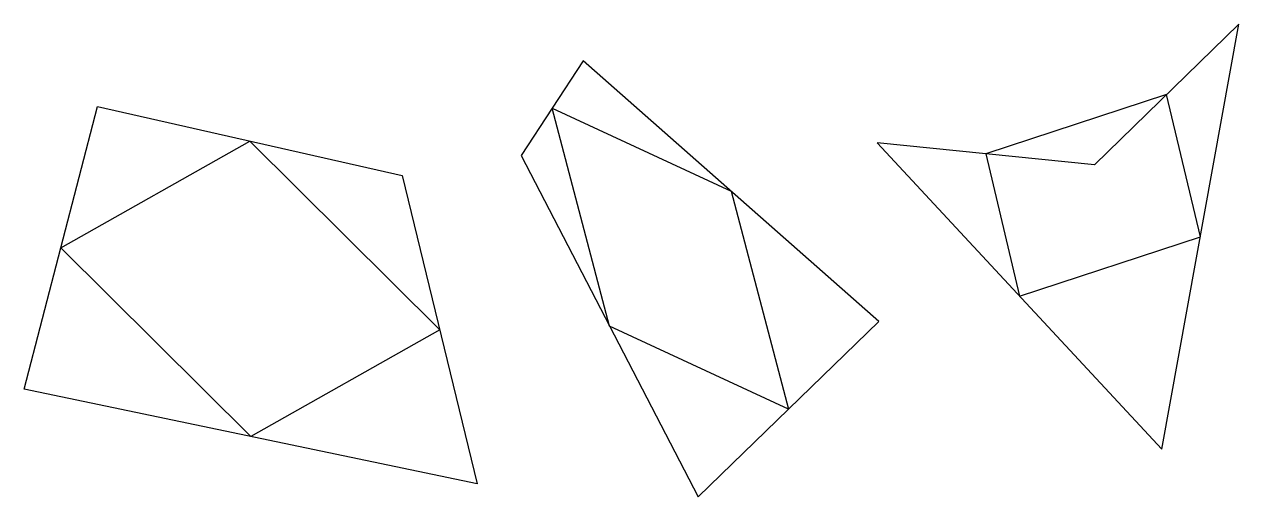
# Model space of a CAD drawing. Header units: millimetres. Extents: x 4401.5 to 4430.2, y 2852 to 2863.2.
import ezdxf

# ---------------------------------------------------------------- set-up
doc = ezdxf.new("R2010")
doc.units = ezdxf.units.MM
doc.header["$LTSCALE"] = 0.5

msp = doc.modelspace()

# ---------------------------------------------------------------- linework, layer by layer
for p, q in [((4430.224, 2863.191), (4426.811, 2859.868)), ((4428.409, 2853.135), (4430.224, 2863.191)), ((4414.714, 2862.328), (4413.246, 2860.083)), ((4421.713, 2856.156), (4414.714, 2862.328)), ((4401.495, 2854.559), (4403.223, 2861.249)), ((4403.223, 2861.249), (4410.437, 2859.609)), ((4421.67, 2860.385), (4428.409, 2853.135)), ((4426.811, 2859.868), (4421.67, 2860.385)), ((4413.246, 2860.083), (4417.436, 2852.013)), ((4410.437, 2859.609), (4412.209, 2852.315)), ((4417.436, 2852.013), (4421.713, 2856.156)), ((4412.209, 2852.315), (4401.495, 2854.559))]:
    msp.add_line(p, q)
at = {"color": 5}
for p, q in [((4428.517, 2861.529), (4424.24, 2860.126)), ((4429.317, 2858.163), (4428.517, 2861.529)), ((4415.341, 2856.048), (4413.98, 2861.205)), ((4413.98, 2861.205), (4418.214, 2859.242)), ((4402.359, 2857.904), (4406.83, 2860.429)), ((4406.83, 2860.429), (4411.323, 2855.962)), ((4424.24, 2860.126), (4425.04, 2856.76)), ((4418.214, 2859.242), (4419.575, 2854.084)), ((4425.04, 2856.76), (4429.317, 2858.163)), ((4406.852, 2853.437), (4402.359, 2857.904)), ((4419.575, 2854.084), (4415.341, 2856.048)), ((4411.323, 2855.962), (4406.852, 2853.437))]:
    msp.add_line(p, q, dxfattribs=at)

doc.saveas('drawing.dxf')
